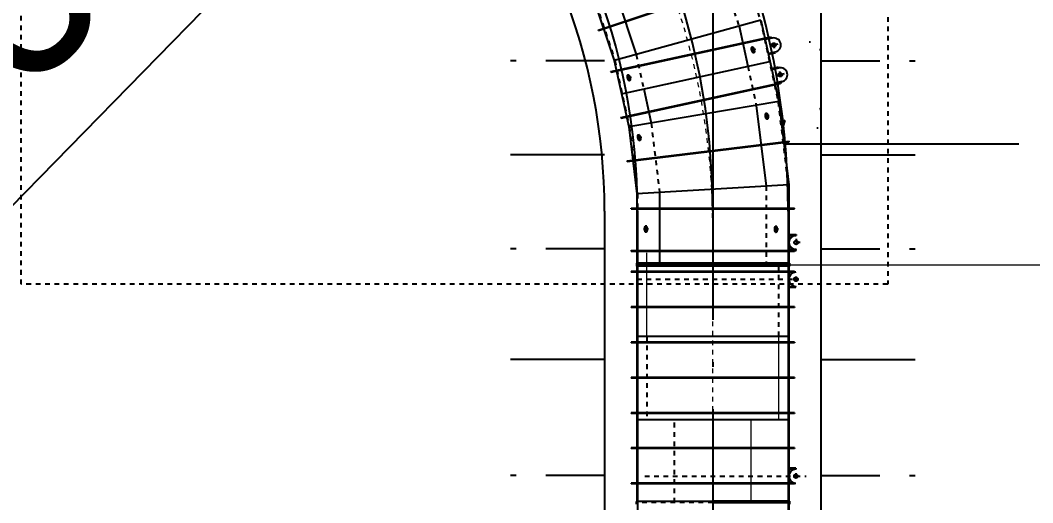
# Model space of a CAD drawing. Header units: inches. Extents: x 444671 to 463716, y 1783086 to 1794968.
# Drawn here: x 457386.1 to 457407.61, y 1787256.17 to 1787266.42 of the extents above; entities that cross this region are included whole.
import ezdxf

# ---------------------------------------------------------------- set-up
doc = ezdxf.new("R2010")
doc.units = ezdxf.units.IN
doc.header["$MEASUREMENT"] = 0
for name, pattern in [('ACAD_ISO04W100', [30, 24, -3, 0, -3]), ('CENTER', [2, 1.25, -0.25, 0.25, -0.25]), ('DASHED2', [9.525, 6.35, -3.175]), ('HIDDEN', [0.375, 0.25, -0.125])]:
    doc.linetypes.add(name, pattern=pattern)
for name, color, linetype in [('1', 1, 'CENTER'), ('4', 4, 'Continuous'), ('Bao', 137, 'Continuous'), ('Cam KT', 140, 'Continuous'), ('CONGTRINH', 2, 'Continuous'), ('CTTRINH', 4, 'Continuous'), ('Dong', 252, 'HIDDEN'), ('KHUAT', 8, 'DASHED2'), ('Tam', 1, 'CENTER'), ('Text', 3, 'Continuous'), ('Tim', 1, 'ACAD_ISO04W100')]:
    doc.layers.add(name, color=color, linetype=linetype)
doc.layers.add('manh', color=128, linetype='Continuous', lineweight=15)
doc.layers.add('Texdoi', color=40, linetype='Continuous', lineweight=15)
doc.styles.add('VNARIAL', font='')
doc.styles.get('VNARIAL').set_extended_font_data('.VnArial')
doc.linetypes.add('NEN_DA1', pattern='A,1.5,-0.15,["Y",Standard,S=0.2,R=0,X=-0.15,Y=-0.2],-0.005', length=1.655)
doc.dimstyles.new('1-1', dxfattribs={"dimtxt": 2, "dimasz": 2.5, "dimexe": 1, "dimexo": 0, "dimgap": 1, "dimtad": 1, "dimtoh": 1, "dimdec": 0, "dimzin": 0, "dimdsep": 46, "dimtxsty": 'Standard', "dimcen": 0.09, "dimclrd": 3, "dimclre": 3, "dimclrt": 4, "dimadec": 0, "dimazin": 0, "dimtfac": 1, "dimtdec": 0, "dimtmove": 0, "dimatfit": 0, "dimfxl": 0, "dimtolj": 1, "dimtzin": 0, "dimarcsym": 0})
doc.dimstyles.new('kt2000', dxfattribs={"dimscale": 0, "dimtxt": 4, "dimasz": 3, "dimexe": 2.5, "dimexo": 0, "dimgap": 1.3, "dimtad": 1, "dimzin": 0, "dimdsep": 46, "dimtxsty": 'VNARIAL', "dimblk1": 'OBLIQUE', "dimblk2": 'OBLIQUE', "dimsah": 1, "dimcen": 0.8, "dimdle": 2.5, "dimclrd": 256, "dimclre": 256, "dimclrt": 256, "dimaunit": 1, "dimadec": 1, "dimazin": 0, "dimtfac": 1, "dimtofl": 0, "dimtmove": 1, "dimatfit": 3, "dimfxl": 0, "dimtolj": 1, "dimtzin": 0, "dimarcsym": 0})

# ---------------------------------------------------------------- blocks, each defined once
blk = doc.blocks.new('*D101')
at = {"layer": 'Defpoints', "color": 0, "transparency": 16777216}
for p in [(457396.308, 1787273.088), (457385.816, 1787262.368)]:
    blk.add_point(p, dxfattribs=at)
at = {"layer": 'Text', "lineweight": -2, "transparency": 16777216}
blk.add_line((457378.168, 1787254.553), (457394.209, 1787270.944), dxfattribs=at)
at = {"layer": 'Text', "transparency": 16777216}
blk.add_solid([(457393.852, 1787271.294), (457394.567, 1787270.595), (457396.308, 1787273.088)], dxfattribs=at)
at = {"layer": 'Text', "transparency": 16777216, "insert": (457382.751, 1787264.015), "char_height": 4, "attachment_point": 5, "rotation": 45.6178, "style": 'VNARIAL'}
blk.add_mtext('\\A1;R15.00', dxfattribs=at)
blk = doc.blocks.new('_Oblique')
at = {"color": 0, "linetype": 'ByBlock', "lineweight": -2}
blk.add_line((-0.5, -0.5), (0.5, 0.5), dxfattribs=at)
blk = doc.blocks.new('*D141')
at = {"layer": 'Bao', "color": 3, "lineweight": -2, "ltscale": 0.2, "transparency": 16777216}
for p, q in [((-762204, 175009), (-763321, 159058)), ((-714459, 171667), (-715576, 155716)), ((-759048, 160430), (-719616, 157670))]:
    blk.add_line(p, q, dxfattribs=at)
at = {"layer": 'Bao', "color": 3, "ltscale": 0.2, "transparency": 16777216}
for points in [[(-759000, 161123), (-759097, 159737), (-763205, 160721)], [(-719567, 158362), (-719664, 156977), (-715459, 157379)]]:
    blk.add_solid(points, dxfattribs=at)
at = {"layer": 'Defpoints', "color": 0, "ltscale": 0.2, "transparency": 16777216}
for p in [(-762204, 175009), (-714459, 171667), (-715459, 157379)]:
    blk.add_point(p, dxfattribs=at)
at = {"layer": 'Bao', "color": 4, "ltscale": 0.2, "transparency": 16777216, "insert": (-739064, 162882), "char_height": 3333.33, "attachment_point": 5, "rotation": 355.9956}
blk.add_mtext('\\A1;{\\f.VnArial|b0|i0|c0|p34;Ph©n ®o¹n 13}', dxfattribs=at)
blk = doc.blocks.new('*D142')
at = {"layer": 'Bao', "color": 3, "lineweight": -2, "ltscale": 0.2, "transparency": 16777216}
for p, q in [((-701614, 155868), (-667605, 155868)), ((-669272, 151701), (-669272, 123091)), ((-701616, 118924), (-667605, 118924))]:
    blk.add_line(p, q, dxfattribs=at)
at = {"layer": 'Bao', "color": 3, "ltscale": 0.2, "transparency": 16777216}
for points in [[(-669967, 151701), (-668578, 151701), (-669272, 155868)], [(-669967, 123091), (-668578, 123091), (-669272, 118924)]]:
    blk.add_solid(points, dxfattribs=at)
at = {"layer": 'Defpoints', "color": 0, "ltscale": 0.2, "transparency": 16777216}
for p in [(-701614, 155868), (-701616, 118924), (-669272, 118924)]:
    blk.add_point(p, dxfattribs=at)
at = {"layer": 'Bao', "color": 4, "ltscale": 0.2, "transparency": 16777216, "insert": (-673123, 137396), "char_height": 3333.33, "attachment_point": 5, "rotation": 90}
blk.add_mtext('\\A1;{\\f.VnArial|b0|i0|c0|p34;Ph/®o¹n 11}', dxfattribs=at)
blk = doc.blocks.new('A$C491C4D06')
at = {"layer": '1', "ltscale": 2}
for p, q in [((-699166.2, 160516.3), (-699128, 160359)), ((-698619.1, 160561.2), (-698790.4, 160523.9)), ((-698688.3, 160466.8), (-698721.3, 160618.6)), ((-699096.4, 160450.2), (-699197.9, 160425.5)), ((-701734.9, 159858.5), (-701836.4, 159833.8)), ((-701804.7, 159924.5), (-701766.5, 159767.2)), ((-698481.3, 159928.4), (-698652.6, 159891.1)), ((-698583.5, 159985.5), (-698550.4, 159833.6)), ((-698802.7, 159036.6), (-698906, 159021.2)), ((-698866.3, 159108.7), (-698842.3, 158948.6)), ((-701515.9, 158583.8), (-701618, 158561.9)), ((-701583.9, 158651.7), (-701549.9, 158493.4)), ((-701370, 156631.6), (-701474.4, 156627)), ((-701425.8, 156709.9), (-701418.6, 156548.2)), ((-698607.3, 156627.5), (-698711.6, 156622.9)), ((-698663, 156705.8), (-698655.9, 156544.1)), ((-698232, 156421.7), (-698232, 156266.3)), ((-698144.3, 156344.2), (-698319.6, 156344.2))]:
    blk.add_line(p, q, dxfattribs=at)
at = {"layer": 'Bao', "ltscale": 0.2}
for p, q in [((-702435.7, 160860.9), (-699147.4, 161956.5)), ((-702431.9, 160849.5), (-699143.6, 161945.2)), ((-702547.6, 161573.2), (-702094.1, 160212.4)), ((-702097.9, 161750.3), (-701628.1, 160340.5)), ((-698978.9, 161068.1), (-702092.2, 160213)), ((-699443, 160940.6), (-699257.9, 160090.7)), ((-698976.9, 161068.5), (-698600.4, 159339.3)), ((-702431.9, 160849.5), (-702435.7, 160860.9)), ((-702164.4, 159975.6), (-698775.8, 160713.5)), ((-702161.9, 159963.8), (-698775.2, 160701.4)), ((-698891.5, 160676.1), (-698741, 160708.8)), ((-698736.7, 160689.3), (-698887.2, 160656.5)), ((-698773.3, 160701.8), (-698775.8, 160713.5)), ((-698741, 160708.8), (-698736.7, 160689.3)), ((-698823.4, 160363.4), (-698672.9, 160396.2)), ((-698819.1, 160343.8), (-698668.6, 160376.6)), ((-698668.6, 160376.6), (-698672.9, 160396.2)), ((-702094.2, 160212.6), (-701786.7, 158800.4)), ((-701938.5, 159506.9), (-698788.3, 160192.9)), ((-698753.6, 160042.9), (-698603.1, 160075.7)), ((-698749.3, 160023.4), (-698598.9, 160056.1)), ((-698603.1, 160075.7), (-698598.9, 160056.1)), ((-702161.9, 159963.8), (-702164.4, 159975.6)), ((-701951.6, 158998.5), (-698565, 159736)), ((-701949.1, 158986.7), (-698560.5, 159724.7)), ((-701468.8, 159609.2), (-701310.3, 158881.1)), ((-698535, 159763), (-698685.5, 159730.2)), ((-698681.2, 159710.7), (-698530.8, 159743.4)), ((-698563, 159736.4), (-698560.5, 159724.7)), ((-698530.8, 159743.4), (-698535, 159763)), ((-698600.4, 159339.3), (-701784.7, 158800.8)), ((-699076.8, 159258.8), (-698868.6, 157541.2)), ((-698600.4, 159339.3), (-698386, 157570.3)), ((-701951.6, 158998.5), (-701949.1, 158986.7)), ((-701786.7, 158800.6), (-701613.9, 157375.3)), ((-701819.2, 158079.5), (-698378.4, 158496.5)), ((-701817.8, 158067.6), (-698376.9, 158484.6)), ((-698376.9, 158484.6), (-698378.4, 158496.5)), ((-701817.8, 158067.6), (-701819.2, 158079.5)), ((-698386, 157570.3), (-701612, 157375.5)), ((-698386, 157570.3), (-698386, 155868)), ((-701614, 157375.5), (-701614, 155868)), ((-701131.3, 157404.6), (-701131.3, 155868)), ((-701733, 157074), (-698267, 157074)), ((-701733, 157062), (-701733, 157074)), ((-701733, 157062), (-698267, 157062)), ((-698267, 157062), (-698267, 157074)), ((-698386, 156514), (-698232, 156514)), ((-698386, 156494), (-698232, 156494)), ((-698232, 156514), (-698232, 156494)), ((-701733, 156174), (-698267, 156174)), ((-701733, 156162), (-701733, 156174)), ((-701599.9, 156168), (-698399.9, 156168)), ((-698232, 156194), (-698386, 156194)), ((-698386, 156174), (-698232, 156174)), ((-698265, 156162), (-698265, 156174)), ((-698232, 156174), (-698232, 156194)), ((-701733, 156162), (-698265, 156162)), ((-701624, 155904), (-701624, 155844)), ((-701614, 155868), (-698386, 155868)), ((-698383.1, 155867.5), (-698383.1, 155843.5)), ((-698263.1, 155725.7), (-701735.5, 155726)), ((-698263.5, 155711.7), (-701735.5, 155712)), ((-698263.4, 155725.7), (-698263.4, 155711.8)), ((-698263.2, 154975.7), (-701735.5, 154976)), ((-698263.2, 154961.7), (-701735.5, 154962)), ((-698263.3, 154225.7), (-701735.3, 154226)), ((-698263.3, 154211.7), (-701735.3, 154212)), ((-698261.7, 153475.7), (-701735.5, 153476)), ((-698261.7, 153461.7), (-701735.5, 153462)), ((-698263.6, 152725.7), (-701735.6, 152726)), ((-698263.6, 152711.7), (-701735.6, 152712)), ((-698263.7, 151975.7), (-701735.7, 151976)), ((-698263.7, 151961.7), (-701735.7, 151962)), ((-698263.8, 151225.7), (-701735.8, 151226)), ((-698261.9, 151225.7), (-698262, 151211.7)), ((-698261.8, 151211.7), (-701735.8, 151212))]:
    blk.add_line(p, q, dxfattribs=at)
at = {"layer": 'Bao'}
for p, q in [((-699997, 156129), (-699999, 156129)), ((-699997, 156160), (-699997, 156100)), ((-698373.1, 155903.5), (-701624, 155904)), ((-698373.1, 155843.5), (-701624, 155844)), ((-701615.1, 155868), (-701615.9, 150838.2)), ((-699997.1, 155867.7), (-701615.1, 155868)), ((-698383.1, 155843.5), (-698383.9, 150557.5)), ((-698373.1, 155903.5), (-698373.1, 155843.5)), ((-701735.5, 155726), (-701735.5, 155712)), ((-701735.1, 155726), (-701735.1, 155712)), ((-698233.1, 155711.7), (-698383.1, 155711.7)), ((-698383.1, 155411.7), (-698233.1, 155411.7)), ((-698383.1, 155391.7), (-698233.1, 155391.7)), ((-698233.1, 155391.7), (-698233.1, 155411.7)), ((-701735.5, 154976), (-701735.5, 154962)), ((-701735.2, 154976), (-701735.2, 154962)), ((-698263.5, 154975.7), (-698263.5, 154961.7)), ((-701617.3, 154354.2), (-698381.3, 154353.7)), ((-701735.3, 154226), (-701735.3, 154212)), ((-698263.5, 154225.7), (-698263.5, 154211.7)), ((-701735.5, 153476), (-701735.5, 153462)), ((-698263.6, 153475.7), (-698263.6, 153461.7)), ((-701735.6, 152726), (-701735.6, 152712)), ((-698263.6, 152725.7), (-698263.6, 152711.7)), ((-701617.6, 152584.2), (-698381.6, 152583.7)), ((-701735.7, 151976), (-701735.7, 151962)), ((-698263.7, 151975.7), (-698263.7, 151961.7)), ((-698233.8, 151545.7), (-698383.8, 151545.7)), ((-698233.8, 151525.7), (-698383.8, 151525.7)), ((-698233.8, 151545.7), (-698233.8, 151525.7)), ((-701735.8, 151226), (-701735.8, 151212)), ((-698383.8, 151225.7), (-698233.8, 151225.7)), ((-700001.9, 150838), (-701625.9, 150838.2)), ((-701625.9, 150838.2), (-701625.9, 150778.2)), ((-700001.9, 150838), (-700001.9, 150778)), ((-700001.9, 150814), (-698383.9, 150813.7)), ((-699997, 150814), (-699999, 150814)), ((-698373, 150844.7), (-699997, 150845)), ((-699997, 150845), (-699997, 150785)), ((-698373, 150844.7), (-698373, 150784.7))]:
    blk.add_line(p, q, dxfattribs=at)
at = {"layer": 'Bao', "ltscale": 0.2}
for centre in [(-698704.8, 160542.7), (-698566.9, 159909.6), (-698232, 156344)]:
    blk.add_circle(centre, 40, dxfattribs=at)
at = {"layer": 'Bao'}
for centre in [(-698233.1, 155561.7), (-698233.8, 151375.7)]:
    blk.add_circle(centre, 40, dxfattribs=at)
at = {"layer": 'Bao', "ltscale": 0.2}
for centre, start, end in [((-698704.8, 160542.7), 282.28571, 102.28571), ((-698566.9, 159909.6), 282.28571, 102.28571), ((-698232, 156344), 270, 90)]:
    blk.add_arc(centre, 150, start, end, dxfattribs=at)
at = {"layer": 'Bao'}
for centre in [(-698233.1, 155561.7), (-698233.8, 151375.7)]:
    blk.add_arc(centre, 150, 269.99556, 89.99556, dxfattribs=at)
at = {"layer": 'Bao', "ltscale": 0.2}
for centre, major_axis in [((-699146.9, 160437), (14.1, -57.9)), ((-701785.4, 159845.3), (14.1, -57.9)), ((-698854.2, 159028), (8.8, -58.9)), ((-701566.7, 158571.9), (12.5, -58.2)), ((-701422.1, 156628.4), (2.6, -59.5)), ((-698659.4, 156624.3), (2.6, -59.5))]:
    blk.add_ellipse(centre, major_axis=major_axis, ratio=0.3555682, dxfattribs=at)
for points in [[(-699131.6, 160374.2), (-699130.5, 160374.5), (-699129.5, 160374.9), (-699127.5, 160376), (-699126.6, 160376.6), (-699125, 160378.1), (-699124.3, 160378.9), (-699122.9, 160380.7), (-699122.3, 160381.7), (-699120.7, 160384.8), (-699119.8, 160387.1), (-699118.4, 160392.1), (-699117.9, 160394.9), (-699117.2, 160400.7), (-699117, 160403.9), (-699116.9, 160410.5), (-699117, 160414), (-699117.7, 160423.2), (-699118.5, 160429.2), (-699120.8, 160441.1), (-699122.3, 160447.1), (-699125.9, 160458.7), (-699127.9, 160464.3), (-699132.1, 160473.7), (-699134.1, 160477.6), (-699138.3, 160484.7), (-699140.5, 160487.9), (-699144.3, 160492.3), (-699145.9, 160493.9), (-699149, 160496.4), (-699150.4, 160497.4), (-699153, 160498.8), (-699154.2, 160499.3), (-699156.8, 160499.9), (-699158.1, 160500.1), (-699160.5, 160500.1), (-699161.6, 160499.9), (-699163.7, 160499.3), (-699164.7, 160498.8), (-699166.6, 160497.7), (-699167.5, 160497), (-699169, 160495.5), (-699169.8, 160494.7), (-699171.1, 160492.9), (-699171.6, 160491.9), (-699173.2, 160488.7), (-699174.1, 160486.4), (-699175.5, 160481.2), (-699176, 160478.3), (-699176.6, 160472.2), (-699176.8, 160469), (-699176.8, 160462.1), (-699176.6, 160458.6), (-699175.8, 160449.1), (-699174.9, 160443), (-699172.4, 160430.9), (-699170.8, 160424.8), (-699167.1, 160413.1), (-699164.9, 160407.5), (-699160.7, 160398.4), (-699158.7, 160394.7), (-699154.6, 160388), (-699152.4, 160385), (-699148.6, 160380.8), (-699147.1, 160379.4), (-699144.1, 160377.1), (-699142.7, 160376.2), (-699140.1, 160375), (-699138.9, 160374.5), (-699136.5, 160374), (-699135.2, 160373.8), (-699133.1, 160373.9), (-699132.4, 160374.1), (-699131.6, 160374.2)], [(-701770.2, 159782.5), (-701769.1, 159782.8), (-701768, 159783.2), (-701766.1, 159784.3), (-701765.2, 159784.9), (-701763.5, 159786.4), (-701762.8, 159787.2), (-701761.4, 159789), (-701760.8, 159790), (-701759.2, 159793.1), (-701758.3, 159795.4), (-701756.9, 159800.4), (-701756.4, 159803.1), (-701755.7, 159809), (-701755.5, 159812.2), (-701755.4, 159818.8), (-701755.6, 159822.2), (-701756.3, 159831.5), (-701757.1, 159837.4), (-701759.4, 159849.4), (-701760.9, 159855.4), (-701764.4, 159867), (-701766.5, 159872.6), (-701770.6, 159882), (-701772.6, 159885.9), (-701776.8, 159893), (-701779, 159896.1), (-701782.9, 159900.6), (-701784.5, 159902.2), (-701787.5, 159904.7), (-701788.9, 159905.7), (-701791.6, 159907), (-701792.8, 159907.5), (-701795.3, 159908.2), (-701796.6, 159908.4), (-701799, 159908.3), (-701800.1, 159908.2), (-701802.2, 159907.5), (-701803.2, 159907.1), (-701805.1, 159906), (-701806, 159905.3), (-701807.6, 159903.8), (-701808.3, 159902.9), (-701809.6, 159901.1), (-701810.2, 159900.2), (-701811.8, 159897), (-701812.6, 159894.6), (-701814, 159889.4), (-701814.5, 159886.6), (-701815.2, 159880.5), (-701815.3, 159877.2), (-701815.3, 159870.4), (-701815.2, 159866.8), (-701814.3, 159857.4), (-701813.5, 159851.3), (-701811, 159839.1), (-701809.4, 159833.1), (-701805.6, 159821.4), (-701803.5, 159815.8), (-701799.3, 159806.7), (-701797.3, 159802.9), (-701793.1, 159796.2), (-701790.9, 159793.3), (-701787.2, 159789.1), (-701785.6, 159787.6), (-701782.6, 159785.4), (-701781.3, 159784.5), (-701778.7, 159783.2), (-701777.5, 159782.8), (-701775, 159782.2), (-701773.7, 159782.1), (-701771.7, 159782.2), (-701770.9, 159782.3), (-701770.2, 159782.5)], [(-698844.6, 158964.1), (-698843.5, 158964.3), (-698842.4, 158964.6), (-698840.4, 158965.5), (-698839.5, 158966), (-698837.7, 158967.4), (-698836.9, 158968.1), (-698835.4, 158969.8), (-698834.7, 158970.7), (-698832.8, 158973.6), (-698831.7, 158975.8), (-698829.9, 158980.7), (-698829.1, 158983.4), (-698827.9, 158989.2), (-698827.4, 158992.3), (-698826.7, 158998.9), (-698826.5, 159002.4), (-698826.4, 159011.6), (-698826.7, 159017.6), (-698827.9, 159029.7), (-698828.8, 159035.9), (-698831.3, 159047.7), (-698832.9, 159053.5), (-698836.1, 159063.2), (-698837.8, 159067.3), (-698841.4, 159074.7), (-698843.3, 159078.1), (-698846.7, 159082.9), (-698848.1, 159084.6), (-698850.9, 159087.4), (-698852.2, 159088.4), (-698854.8, 159090.1), (-698855.9, 159090.7), (-698858.4, 159091.5), (-698859.7, 159091.8), (-698862.1, 159092), (-698863.2, 159091.9), (-698865.3, 159091.5), (-698866.4, 159091.2), (-698868.4, 159090.2), (-698869.3, 159089.6), (-698871, 159088.2), (-698871.8, 159087.5), (-698873.2, 159085.8), (-698873.9, 159084.9), (-698875.8, 159081.9), (-698876.9, 159079.6), (-698878.7, 159074.5), (-698879.4, 159071.7), (-698880.6, 159065.7), (-698881.1, 159062.5), (-698881.7, 159055.7), (-698881.9, 159052.1), (-698881.9, 159042.6), (-698881.6, 159036.5), (-698880.2, 159024.2), (-698879.2, 159018), (-698876.5, 159006), (-698874.8, 159000.3), (-698871.4, 158990.8), (-698869.8, 158986.9), (-698866.2, 158979.8), (-698864.3, 158976.7), (-698861, 158972.2), (-698859.5, 158970.6), (-698856.8, 158968.1), (-698855.5, 158967.1), (-698853, 158965.6), (-698851.9, 158965), (-698849.5, 158964.3), (-698848.2, 158964), (-698846.2, 158964), (-698845.4, 158964), (-698844.6, 158964.1)], [(-701553.2, 158508.8), (-701552.1, 158509), (-701551, 158509.4), (-701549, 158510.4), (-701548.1, 158511), (-701546.4, 158512.5), (-701545.7, 158513.3), (-701544.3, 158515.1), (-701543.7, 158516), (-701541.9, 158519), (-701541, 158521.3), (-701539.5, 158526.3), (-701538.9, 158529), (-701538, 158534.9), (-701537.7, 158538), (-701537.5, 158544.6), (-701537.5, 158548.1), (-701538, 158557.4), (-701538.6, 158563.3), (-701540.6, 158575.3), (-701541.9, 158581.4), (-701545.2, 158593.1), (-701547.1, 158598.7), (-701550.9, 158608.2), (-701552.8, 158612.2), (-701556.9, 158619.4), (-701559, 158622.6), (-701562.7, 158627.2), (-701564.3, 158628.8), (-701567.2, 158631.4), (-701568.6, 158632.4), (-701571.2, 158633.8), (-701572.4, 158634.4), (-701574.9, 158635.1), (-701576.2, 158635.3), (-701578.6, 158635.3), (-701579.7, 158635.2), (-701581.9, 158634.6), (-701582.9, 158634.2), (-701584.8, 158633.1), (-701585.7, 158632.5), (-701587.3, 158631), (-701588, 158630.2), (-701589.4, 158628.4), (-701590, 158627.5), (-701591.7, 158624.4), (-701592.6, 158622), (-701594.1, 158616.8), (-701594.7, 158614), (-701595.5, 158607.9), (-701595.8, 158604.7), (-701595.9, 158597.9), (-701595.9, 158594.3), (-701595.3, 158584.8), (-701594.6, 158578.7), (-701592.4, 158566.5), (-701591, 158560.4), (-701587.6, 158548.6), (-701585.6, 158543), (-701581.6, 158533.7), (-701579.7, 158529.9), (-701575.7, 158523.1), (-701573.6, 158520.1), (-701570, 158515.8), (-701568.5, 158514.3), (-701565.6, 158512), (-701564.2, 158511), (-701561.7, 158509.7), (-701560.5, 158509.3), (-701558, 158508.6), (-701556.7, 158508.5), (-701554.7, 158508.5), (-701553.9, 158508.6), (-701553.2, 158508.8)], [(-701419.3, 156563.9), (-701418.2, 156564), (-701417.1, 156564.2), (-701414.9, 156564.8), (-701413.9, 156565.3), (-701412, 156566.4), (-701411.1, 156567.1), (-701409.5, 156568.6), (-701408.7, 156569.4), (-701406.5, 156572.1), (-701405.2, 156574.2), (-701402.9, 156578.9), (-701401.8, 156581.5), (-701400, 156587.1), (-701399.2, 156590.2), (-701397.8, 156596.7), (-701397.3, 156600.1), (-701396.2, 156609.3), (-701395.8, 156615.3), (-701395.8, 156627.4), (-701396.1, 156633.6), (-701397.4, 156645.7), (-701398.3, 156651.6), (-701400.5, 156661.6), (-701401.8, 156665.8), (-701404.5, 156673.6), (-701406.1, 156677.1), (-701409, 156682.2), (-701410.2, 156684.1), (-701412.7, 156687.1), (-701413.9, 156688.4), (-701416.3, 156690.2), (-701417.4, 156690.9), (-701419.7, 156692.1), (-701420.9, 156692.5), (-701423.3, 156692.9), (-701424.4, 156693), (-701426.6, 156692.8), (-701427.7, 156692.5), (-701429.8, 156691.8), (-701430.8, 156691.3), (-701432.6, 156690.1), (-701433.5, 156689.4), (-701435.1, 156687.9), (-701435.8, 156687.1), (-701438, 156684.3), (-701439.3, 156682.1), (-701441.7, 156677.3), (-701442.7, 156674.6), (-701444.5, 156668.7), (-701445.3, 156665.6), (-701446.6, 156658.9), (-701447.2, 156655.3), (-701448.2, 156645.9), (-701448.5, 156639.8), (-701448.4, 156627.4), (-701448, 156621.1), (-701446.6, 156608.9), (-701445.5, 156603), (-701443.2, 156593.2), (-701441.9, 156589.2), (-701439.1, 156581.8), (-701437.6, 156578.5), (-701434.7, 156573.7), (-701433.4, 156571.9), (-701431, 156569.1), (-701429.8, 156568), (-701427.5, 156566.3), (-701426.4, 156565.6), (-701424.1, 156564.6), (-701422.9, 156564.2), (-701420.8, 156563.9), (-701420.1, 156563.9), (-701419.3, 156563.9)], [(-698656.6, 156559.8), (-698655.4, 156559.8), (-698654.3, 156560), (-698652.2, 156560.7), (-698651.2, 156561.2), (-698649.3, 156562.3), (-698648.4, 156563), (-698646.7, 156564.5), (-698646, 156565.3), (-698643.8, 156568), (-698642.5, 156570.1), (-698640.1, 156574.8), (-698639.1, 156577.4), (-698637.3, 156583), (-698636.5, 156586.1), (-698635.1, 156592.5), (-698634.6, 156596), (-698633.5, 156605.2), (-698633.1, 156611.1), (-698633.1, 156623.3), (-698633.4, 156629.5), (-698634.6, 156641.6), (-698635.6, 156647.4), (-698637.8, 156657.5), (-698639, 156661.7), (-698641.8, 156669.5), (-698643.3, 156673), (-698646.2, 156678.1), (-698647.5, 156680), (-698650, 156683), (-698651.2, 156684.2), (-698653.5, 156686.1), (-698654.6, 156686.8), (-698657, 156688), (-698658.2, 156688.4), (-698660.6, 156688.8), (-698661.7, 156688.9), (-698663.9, 156688.7), (-698665, 156688.4), (-698667, 156687.7), (-698668, 156687.2), (-698669.9, 156686), (-698670.7, 156685.3), (-698672.4, 156683.8), (-698673.1, 156682.9), (-698675.3, 156680.2), (-698676.6, 156678), (-698678.9, 156673.1), (-698680, 156670.5), (-698681.8, 156664.6), (-698682.6, 156661.5), (-698683.9, 156654.8), (-698684.4, 156651.2), (-698685.5, 156641.8), (-698685.8, 156635.6), (-698685.7, 156623.2), (-698685.3, 156617), (-698683.9, 156604.8), (-698682.8, 156598.9), (-698680.4, 156589.1), (-698679.2, 156585.1), (-698676.4, 156577.7), (-698674.8, 156574.4), (-698672, 156569.5), (-698670.7, 156567.8), (-698668.3, 156565), (-698667.1, 156563.9), (-698664.8, 156562.1), (-698663.7, 156561.5), (-698661.4, 156560.4), (-698660.1, 156560.1), (-698658.1, 156559.8), (-698657.3, 156559.8), (-698656.6, 156559.8)]]:
    blk.add_open_spline(points, degree=3, knots=[0, 0, 0, 0, 0.0950659, 0.0950659, 0.1901318, 0.1901318, 0.2851978, 0.2851978, 0.3802637, 0.3802637, 0.5693488, 0.5693488, 0.7584338, 0.7584338, 0.9475189, 0.9475189, 1.136604, 1.136604, 1.4364944, 1.4364944, 1.7363847, 1.7363847, 2.036275, 2.036275, 2.2837087, 2.2837087, 2.5311423, 2.5311423, 2.6996025, 2.6996025, 2.8392619, 2.8392619, 2.9512364, 2.9512364, 3.0632109, 3.0632109, 3.1571769, 3.1571769, 3.2511428, 3.2511428, 3.3451088, 3.3451088, 3.4390748, 3.4390748, 3.5330407, 3.5330407, 3.7260495, 3.7260495, 3.9190583, 3.9190583, 4.1120671, 4.1120671, 4.3050759, 4.3050759, 4.609588, 4.609588, 4.9141002, 4.9141002, 5.2186124, 5.2186124, 5.4600652, 5.4600652, 5.701518, 5.701518, 5.8645583, 5.8645583, 5.9993438, 5.9993438, 6.1084178, 6.1084178, 6.2174918, 6.2174918, 6.2831853, 6.2831853, 6.2831853, 6.2831853], dxfattribs=at)
at = {"layer": 'KHUAT', "ltscale": 0.2}
for p, q in [((-714691.9, 155460), (-714691.9, 175155.4)), ((-696284.9, 175135.4), (-696284.9, 155460)), ((-699552.9, 162752.8), (-698990.5, 161064.9)), ((-699989.5, 162580.8), (-699443, 160940.6)), ((-702534.5, 161578.3), (-702080.6, 160216.2)), ((-698990.5, 161064.9), (-698614.2, 159337)), ((-701628.1, 160340.5), (-701468.8, 159609.2)), ((-702080.6, 160216.2), (-701772.9, 158802.8)), ((-699257.9, 160090.7), (-699076.8, 159258.8)), ((-698614.2, 159337), (-698400, 157569.5)), ((-701772.9, 158802.8), (-701600, 157376.3)), ((-701310.3, 158881.1), (-701131.3, 157404.6)), ((-698868.6, 157541.2), (-698868.6, 155868)), ((-698400, 157569.5), (-698400, 155868)), ((-701600, 157376.3), (-701600, 155868)), ((-696284.9, 155460), (-714691.9, 155460))]:
    blk.add_line(p, q, dxfattribs=at)
at = {"layer": 'KHUAT', "ltscale": 5}
for p, q in [((-701599, 156124.2), (-701599.9, 150814.2)), ((-699997.1, 155867.7), (-698383.1, 155867.5)), ((-698599.8, 154353.8), (-698599.6, 155868)), ((-698399.1, 155868), (-698399.9, 150813.7)), ((-701398.8, 154354.2), (-701399.1, 152584.2)), ((-700815.9, 150814.1), (-700815.6, 152584.1)), ((-701615.9, 150838.2), (-701615.9, 150814.2)), ((-700001.9, 150814), (-701615.9, 150814.2))]:
    blk.add_line(p, q, dxfattribs=at)
at = {"layer": 'manh', "color": 1, "linetype": 'CENTER', "ltscale": 0.05}
blk.add_line((-699999.9, 48563), (-699999.9, 158268), dxfattribs=at)
at = {"layer": 'manh', "color": 1, "linetype": 'CENTER', "ltscale": 0.2}
blk.add_line((-700000, 156668), (-700000, 155868), dxfattribs=at)
at = {"layer": 'manh'}
for p, q in [((-701398.8, 154354.2), (-701398.5, 156124.2)), ((-698600.1, 152583.8), (-698599.8, 154353.8)), ((-699183.9, 150813.9), (-699183.6, 152583.9))]:
    blk.add_line(p, q, dxfattribs=at)
at = {"layer": 'manh', "ltscale": 0.2, "const_width": 20}
blk.add_lwpolyline([(-698786.3, 160193.4), (-701940.4, 159506.5)], dxfattribs=at)
at = {"layer": 'manh', "color": 1, "linetype": 'CENTER', "ltscale": 0.2}
blk.add_arc((-715000, 156668), 15000, 0, 85.99563, dxfattribs=at)
at = {"layer": 'Tam', "ltscale": 3}
for p, q in [((-701609.5, 155561.4), (-698178.5, 155561.1)), ((-701447.8, 151376), (-698016.7, 151375.7))]:
    blk.add_line(p, q, dxfattribs=at)
at = {"layer": 'Tam'}
for p, q in [((-698233.1, 155624.3), (-698233.1, 155499.2)), ((-698233.4, 151438.3), (-698233.4, 151313.2))]:
    blk.add_line(p, q, dxfattribs=at)
at = {"layer": 'Bao', "ltscale": 0.2}
dim = blk.add_aligned_dim(p1=(-762204.4, 175009.2), p2=(-714459.2, 171666.9), distance=-14323.1, text='{\\f.VnArial|b0|i0|c0|p34;Ph©n ®o¹n 13}', dimstyle='1-1', override={"dimscale": 1666.666684, "dimlfac": -1}, dxfattribs=at)
dim.commit()
dim.dimension.update_dxf_attribs({"geometry": '*D141', "text_midpoint": (-739063.8, 162882.1)})
dim = blk.add_linear_dim(base=(-669272.1, 118924.2), p1=(-701614, 155868), p2=(-701615.9, 118924.2), angle=90, text='{\\f.VnArial|b0|i0|c0|p34;Ph/®o¹n 11}', dimstyle='1-1', override={"dimscale": 1666.666684, "dimlfac": -1}, dxfattribs=at)
dim.commit()
dim.dimension.update_dxf_attribs({"geometry": '*D142', "text_midpoint": (-673122.7, 137396.1)})

msp = doc.modelspace()

# ---------------------------------------------------------------- hatches: boundary and pattern name
at = {"layer": 'Cam KT'}
h = msp.add_hatch(dxfattribs=at)
h.set_pattern_fill('BETONG', color=256, scale=0.5, style=0)
h.set_pattern_definition([(50, (446792.4938, 1787038.3548), (3.5863009, -0.3137607), [0.375, -4.125]), (355, (446792.4938, 1787038.3548), (-0.6937567, 3.7609607), [0.3, -3.3]), (100.4514, (446792.7927, 1787038.3286), (2.8925469, 3.4471977), [0.318701, -3.5057106]), (46.1842, (446792.494, 1787039.3548), (5.3362052, -0.827595), [0.5625, -6.1875]), (96.6356, (446792.9385, 1787039.286), (4.6733135, 4.8705894), [0.4780514, -5.258565]), (351.1842, (446792.494, 1787039.355), (4.6733097, 4.870593), [0.45, -4.95]), (21, (446792.9938, 1787039.1048), (2.9845353, -2.01309445), [0.375, -4.125]), (326, (446792.9938, 1787039.1048), (1.2165767, 3.6257502), [0.3, -3.3]), (71.4514, (446793.2425, 1787038.937), (4.2011131, 1.6126525), [0.318701, -3.5057106]), (37.5, (446792.4938, 1787038.3548), (0.06079928, 1.66446927), [0, -3.26, 0, -3.35, 0, -3.3125]), (7.5, (446792.4938, 1787038.3548), (1.3153477, 1.97205856), [0, -1.91, 0, -3.185, 0, -1.2625]), (327.5, (446791.3788, 1787038.3548), (2.66911218, -0.11277436), [0, -1.25, 0, -3.9, 0, -5.175]), (317.5, (446790.8788, 1787038.3548), (2.91593085, 0.5005249), [0, -1.625, 0, -2.59, 0, -3.675])])
h.paths.add_polyline_path([(457404.5461, 1787279.4786), (457404.6161, 1787279.4785), (457404.6161, 1787280.3176), (457382.0962, 1787280.3176), (457379.5745, 1787280.0471), (457379.5745, 1787279.4456), (457386.9744, 1787278.9276, -0.111132), (457393.9567, 1787276.8349), (457400.8161, 1787276.3548), (457400.8161, 1787269.4786, -0.0893936), (457402.3547, 1787263.7945), (457403.1161, 1787263.7945), (457403.1161, 1787274.8176), (457404.5461, 1787274.8176)])
h.paths.add_polyline_path([(457400.8161, 1787276.3548), (457393.9567, 1787276.8349, -0.155123), (457400.8161, 1787269.4786)], flags=17)

# ---------------------------------------------------------------- linework, layer by layer
at = {"layer": '4', "linetype": 'NEN_DA1', "ltscale": 10}
msp.add_line((457403.1161, 1787154.2235), (457403.1161, 1787274.8176), dxfattribs=at)
at = {"layer": '4', "linetype": 'NEN_DA1', "ltscale": 8}
msp.add_lwpolyline([(457398.5161, 1787262.3681), (457398.5161, 1787138.1253), (458100.9174, 1787103.0053)], dxfattribs=at)
msp.add_arc((457385.8161, 1787262.3681), 12.7, 0, 85.99583, dxfattribs=at)
at = {"layer": 'Cam KT'}
msp.add_lwpolyline([(457402.3547, 1787263.7945), (457407.3186, 1787263.7945)], dxfattribs=at)
at = {"layer": 'CONGTRINH', "ltscale": 10}
for p, q in [((457399.2161, 1787262.3697), (457399.2161, 1787154.6235)), ((457402.4161, 1787262.3697), (457402.4161, 1787154.5704))]:
    msp.add_line(p, q, dxfattribs=at)
for radius in [16.6, 13.4]:
    msp.add_arc((457385.8161, 1787262.3681), radius, 0, 85.99583, dxfattribs=at)
at = {"layer": 'CTTRINH', "color": 4, "linetype": 'ByBlock'}
for p, q in [((457398.5161, 1787263.5621), (457396.5161, 1787263.5621)), ((457403.1161, 1787263.5621), (457405.1161, 1787263.5621)), ((457398.5161, 1787259.2135), (457396.5161, 1787259.2135)), ((457403.1161, 1787259.2135), (457405.1161, 1787259.2135))]:
    msp.add_line(p, q, dxfattribs=at)
at = {"layer": 'Dong', "color": 3, "ltscale": 5}
for p, q in [((457398.5161, 1787265.5621), (457396.5161, 1787265.5621)), ((457403.1161, 1787265.5621), (457405.1161, 1787265.5621)), ((457398.5161, 1787261.5621), (457396.5161, 1787261.5621)), ((457403.1161, 1787261.5621), (457405.1161, 1787261.5621)), ((457398.5161, 1787256.746), (457396.5161, 1787256.746)), ((457403.1161, 1787256.746), (457405.1161, 1787256.746))]:
    msp.add_line(p, q, dxfattribs=at)
at = {"layer": 'Tim', "ltscale": 0.3}
msp.add_line((457400.8161, 1787276.3548), (457400.8161, 1787140.3548), dxfattribs=at)
msp.add_arc((457385.8161, 1787262.3681), 15, 0, 85.99583, dxfattribs=at)

# ---------------------------------------------------------------- block references
at = {"layer": 'Texdoi', "xscale": 0.0009999999892897904, "yscale": 0.0009999999310821295, "zscale": 0.001}
msp.add_blockref('A$C491C4D06', (458100.8161, 1787105.3548), dxfattribs=at)

# ---------------------------------------------------------------- dimensions: what is measured, and where the dimension line sits
at = {"layer": 'Text', "color": 3}
dim = msp.add_radius_dim(center=(457385.8161, 1787262.3681), mpoint=(457396.3077, 1787273.0884), dimstyle='kt2000', override={"dimscale": 1, "dimarcsym": 1}, dxfattribs=at)
dim.commit()
dim.dimension.update_dxf_attribs({"geometry": '*D101', "text_midpoint": (457385.1396, 1787261.6769), "dimtype": 164})

doc.saveas('drawing.dxf')
